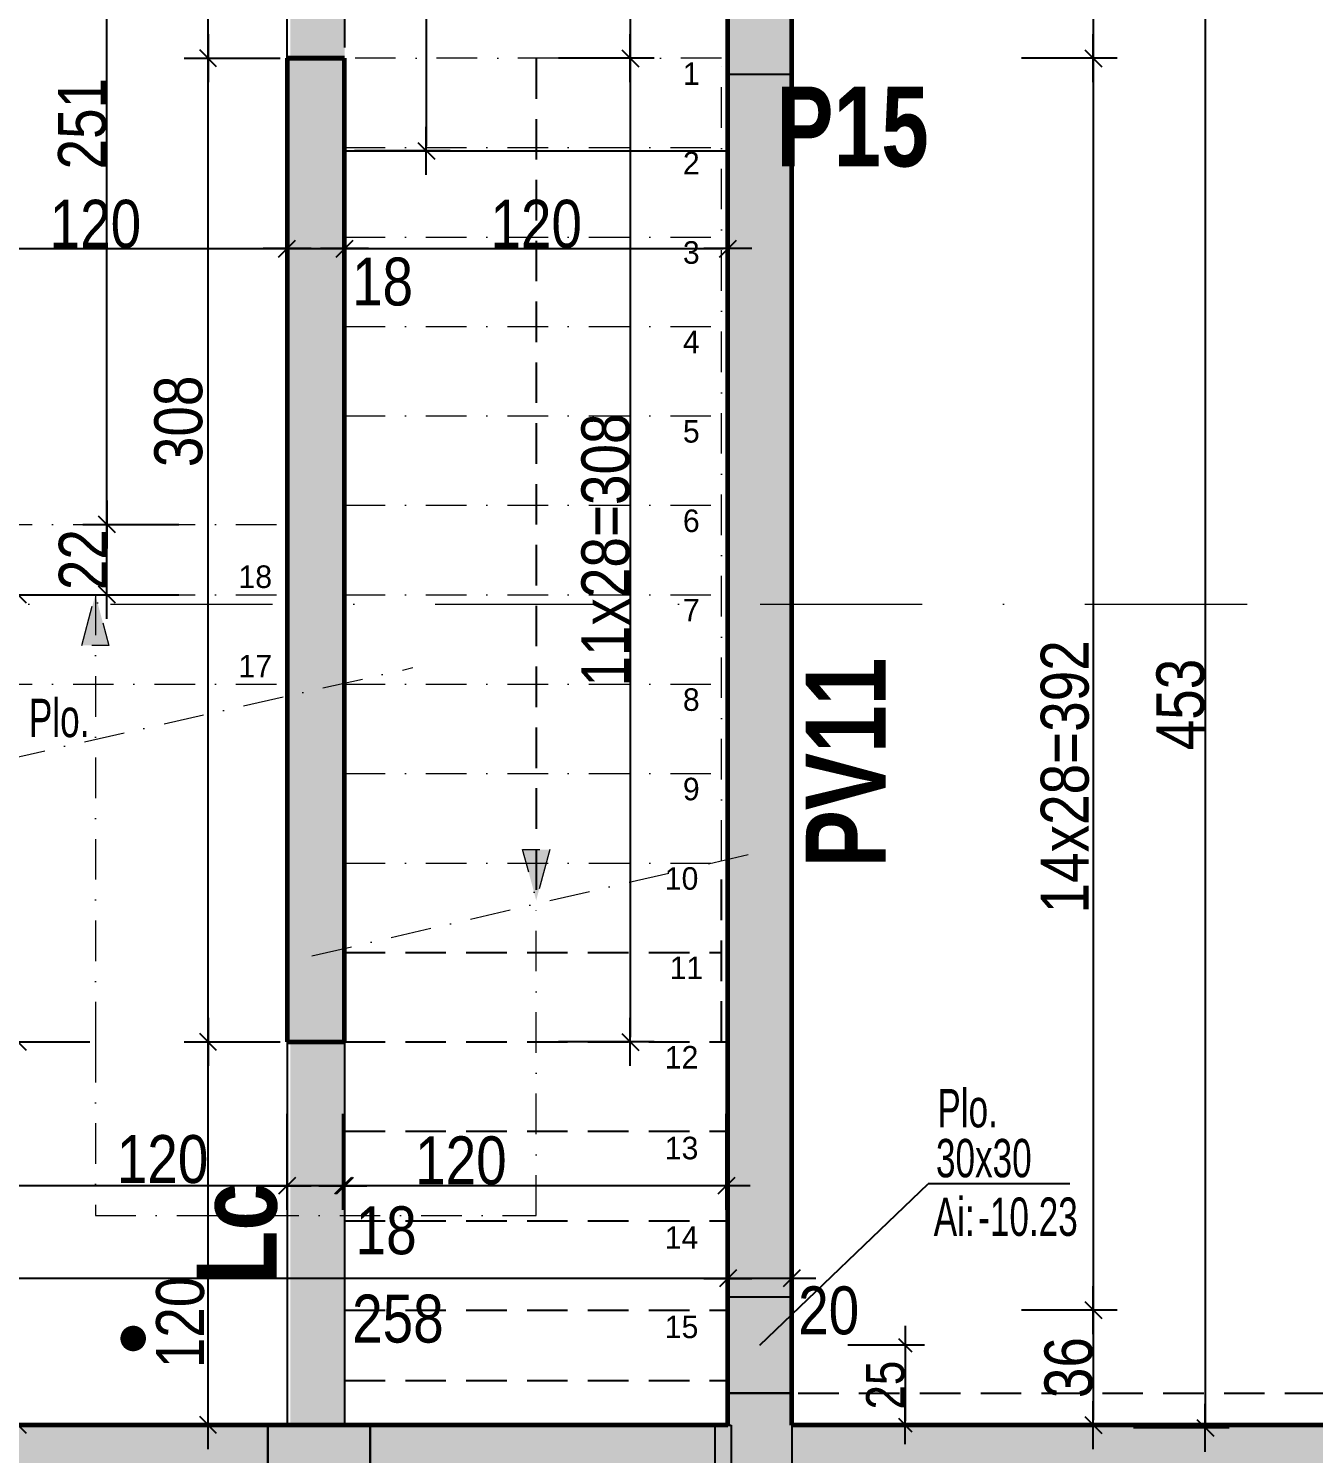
# Model space of a CAD drawing. Header units: millimetres. Extents: x 0 to 22237, y -21919 to -17719.
# Drawn here: x 18610.3 to 19012.6, y -20158.9 to -19712.7 of the extents above; entities that cross this region are included whole.
import ezdxf
from ezdxf.enums import TextEntityAlignment as Align

# ---------------------------------------------------------------- set-up
doc = ezdxf.new("R2010")
doc.units = ezdxf.units.MM
doc.linetypes.add('CACHEX2', pattern=[19.05, 12.7, -6.35])
doc.linetypes.add('TIRETPTX2', pattern=[50.8, 25.4, -12.7, 0, -12.7])
for name, color, linetype in [('01_cote_gen', 4, 'Continuous'), ('01_linteaux', 2, 'Continuous'), ('01_murs_sup', 2, 'CACHEX2'), ('01_poch_murs', 253, 'Continuous'), ('01_poch_poteaux', 250, 'Continuous'), ('01_resv', 32, 'Continuous'), ('01_texte', 230, 'Continuous'), ('AA_COTES', 2, 'Continuous')]:
    doc.layers.add(name, color=color, linetype=linetype)
doc.layers.add('01_murs_coup', color=5, linetype='Continuous', lineweight=60)
doc.layers.add('01_tram_axes', color=2, linetype='TIRETPTX2', lineweight=9)
doc.styles.add('ARIAL NA', font='ARIALN.TTF')
doc.styles.add('Eurostile', font='')
doc.styles.add('impact', font='impact.ttf')
doc.styles.add('STYLE2', font='ARIALN.TTF')
doc.styles.get('Eurostile').set_extended_font_data('Eurostile')
doc.dimstyles.new('JB50', dxfattribs={"dimscale": 0.1, "dimtxt": 150, "dimasz": 15, "dimexe": 0.1, "dimexo": 0.1, "dimgap": 0.09, "dimtad": 1, "dimdec": 1, "dimdsep": 46, "dimtxsty": 'STYLE2', "dimblk1": 'BOND_G', "dimblk2": 'BOND_D', "dimsah": 1, "dimcen": 1.5, "dimdle": 0.01, "dimse1": 1, "dimse2": 1, "dimclrd": 4, "dimclre": 2, "dimclrt": 6, "dimazin": 2, "dimtfac": 2.333333, "dimtdec": 1, "dimtix": 1, "dimtmove": 2, "dimatfit": 3, "dimldrblk": 'BOND_G', "dimfxl": 1, "dimtolj": 1, "dimtzin": 0, "dimarcsym": 0})
doc.dimstyles.new('JB50res', dxfattribs={"dimscale": 0.1, "dimtxt": 120, "dimasz": 12, "dimexe": 0.1, "dimexo": 0.1, "dimgap": 0.09, "dimtad": 1, "dimdec": 1, "dimdsep": 46, "dimtxsty": 'STYLE2', "dimblk1": 'BOND_G', "dimblk2": 'BOND_D', "dimsah": 1, "dimcen": 1.5, "dimdle": 0.01, "dimse1": 1, "dimse2": 1, "dimclrd": 4, "dimclre": 2, "dimclrt": 6, "dimazin": 2, "dimtfac": 2.333333, "dimtdec": 1, "dimtix": 1, "dimtmove": 2, "dimatfit": 3, "dimldrblk": 'BOND_G', "dimfxl": 1, "dimtolj": 1, "dimtzin": 0, "dimarcsym": 0})

# ---------------------------------------------------------------- blocks, each defined once
blk = doc.blocks.new('BOND_G')
at = {"layer": 'AA_COTES', "color": 0}
for p, q in [((0, -5), (0, 15)), ((5, 0), (-5, 0)), ((1.77, 1.77), (-1.77, -1.77))]:
    blk.add_line(p, q, dxfattribs=at)
blk = doc.blocks.new('BOND_D')
at = {"layer": 'AA_COTES', "color": 0}
for p, q in [((0, 5), (0, -15)), ((5, 0), (-5, 0)), ((-1.77, -1.77), (1.77, 1.77))]:
    blk.add_line(p, q, dxfattribs=at)
blk = doc.blocks.new('*D1756')
at = {"layer": '01_cote_gen', "color": 4, "lineweight": -2, "transparency": 16777216}
blk.add_line((18734.79, -19618.46), (18734.79, -19749.46), dxfattribs=at)
at = {"layer": 'Defpoints', "color": 0, "transparency": 16777216}
for p in [(18706.21, -19616.96), (18734.79, -19750.96), (18742.41, -19750.96)]:
    blk.add_point(p, dxfattribs=at)
at = {"layer": '01_cote_gen', "color": 4, "lineweight": -2, "transparency": 16777216, "xscale": 1.5, "yscale": 1.5, "zscale": 1.5}
for name, p, rotation in [('BOND_G', (18734.79, -19616.96), 90), ('BOND_D', (18734.79, -19750.96), 270)]:
    blk.add_blockref(name, p, dxfattribs=dict(at, rotation=rotation))
at = {"layer": '01_cote_gen', "color": 6, "transparency": 16777216, "insert": (18727.12, -19683.96), "char_height": 15, "attachment_point": 5, "rotation": 90, "style": 'STYLE2'}
blk.add_mtext('\\A1;134', dxfattribs=at)
blk = doc.blocks.new('*D1662')
at = {"layer": '01_cote_gen', "color": 4, "lineweight": -2, "transparency": 16777216}
blk.add_line((18827.2, -20075.04), (18710.2, -20075.04), dxfattribs=at)
at = {"layer": 'Defpoints', "color": 0, "transparency": 16777216}
for p in [(18708.7, -20029.96), (18708.7, -20075.04), (18828.7, -20108.01)]:
    blk.add_point(p, dxfattribs=at)
at = {"layer": '01_cote_gen', "color": 4, "lineweight": -2, "transparency": 16777216, "xscale": 1.5, "yscale": 1.5, "zscale": 1.5, "rotation": 180}
blk.add_blockref('BOND_D', (18708.7, -20075.04), dxfattribs=at)
at = {"layer": '01_cote_gen', "color": 4, "lineweight": -2, "transparency": 16777216, "xscale": 1.5, "yscale": 1.5, "zscale": 1.5}
blk.add_blockref('BOND_G', (18828.7, -20075.04), dxfattribs=at)
at = {"layer": '01_cote_gen', "color": 6, "transparency": 16777216, "insert": (18745.65, -20067.17), "char_height": 15, "attachment_point": 5, "style": 'STYLE2'}
blk.add_mtext('\\A1;120', dxfattribs=at)
blk = doc.blocks.new('*D1663')
at = {"layer": '01_cote_gen', "color": 4, "lineweight": -2, "transparency": 16777216}
blk.add_line((18707.72, -20075.04), (18692.72, -20075.04), dxfattribs=at)
at = {"layer": 'Defpoints', "color": 0, "transparency": 16777216}
for p in [(18691.22, -20052.54), (18709.22, -20052.54), (18691.22, -20075.04)]:
    blk.add_point(p, dxfattribs=at)
at = {"layer": '01_cote_gen', "color": 4, "lineweight": -2, "transparency": 16777216, "xscale": 1.5, "yscale": 1.5, "zscale": 1.5, "rotation": 180}
blk.add_blockref('BOND_D', (18691.22, -20075.04), dxfattribs=at)
at = {"layer": '01_cote_gen', "color": 4, "lineweight": -2, "transparency": 16777216, "xscale": 1.5, "yscale": 1.5, "zscale": 1.5}
blk.add_blockref('BOND_G', (18709.22, -20075.04), dxfattribs=at)
at = {"layer": '01_cote_gen', "color": 6, "transparency": 16777216, "insert": (18722.25, -20089.07), "char_height": 15, "attachment_point": 5, "style": 'STYLE2'}
blk.add_mtext('\\A1;18', dxfattribs=at)
blk = doc.blocks.new('*D1664')
at = {"layer": '01_cote_gen', "color": 4, "lineweight": -2, "transparency": 16777216}
blk.add_line((18689.72, -20075.04), (18572.72, -20075.04), dxfattribs=at)
at = {"layer": 'Defpoints', "color": 0, "transparency": 16777216}
for p in [(18571.22, -20065.22), (18691.22, -20063.02), (18571.22, -20075.04)]:
    blk.add_point(p, dxfattribs=at)
at = {"layer": '01_cote_gen', "color": 4, "lineweight": -2, "transparency": 16777216, "xscale": 1.5, "yscale": 1.5, "zscale": 1.5, "rotation": 180}
blk.add_blockref('BOND_D', (18571.22, -20075.04), dxfattribs=at)
at = {"layer": '01_cote_gen', "color": 4, "lineweight": -2, "transparency": 16777216, "xscale": 1.5, "yscale": 1.5, "zscale": 1.5}
blk.add_blockref('BOND_G', (18691.22, -20075.04), dxfattribs=at)
at = {"layer": '01_cote_gen', "color": 6, "transparency": 16777216, "insert": (18652.25, -20066.77), "char_height": 15, "attachment_point": 5, "style": 'STYLE2'}
blk.add_mtext('\\A1;120', dxfattribs=at)
blk = doc.blocks.new('*D1665')
at = {"layer": '01_cote_gen', "color": 4, "lineweight": -2, "transparency": 16777216}
blk.add_line((18827.72, -20104.01), (18572.72, -20104.01), dxfattribs=at)
at = {"layer": 'Defpoints', "color": 0, "transparency": 16777216}
for p in [(18571.22, -20104.01), (18571.22, -20119.35), (18829.22, -20119.35)]:
    blk.add_point(p, dxfattribs=at)
at = {"layer": '01_cote_gen', "color": 4, "lineweight": -2, "transparency": 16777216, "xscale": 1.5, "yscale": 1.5, "zscale": 1.5, "rotation": 180}
blk.add_blockref('BOND_D', (18571.22, -20104.01), dxfattribs=at)
at = {"layer": '01_cote_gen', "color": 4, "lineweight": -2, "transparency": 16777216, "xscale": 1.5, "yscale": 1.5, "zscale": 1.5}
blk.add_blockref('BOND_G', (18829.22, -20104.01), dxfattribs=at)
at = {"layer": '01_cote_gen', "color": 6, "transparency": 16777216, "insert": (18725.92, -20116.72), "char_height": 15, "attachment_point": 5, "style": 'STYLE2'}
blk.add_mtext('\\A1;258', dxfattribs=at)
blk = doc.blocks.new('*D1666')
at = {"layer": '01_cote_gen', "color": 4, "lineweight": -2, "transparency": 16777216}
blk.add_line((18847.72, -20104.01), (18830.72, -20104.01), dxfattribs=at)
at = {"layer": 'Defpoints', "color": 0, "transparency": 16777216}
for p in [(18829.22, -20085.97), (18849.22, -20085.97), (18829.22, -20104.01)]:
    blk.add_point(p, dxfattribs=at)
at = {"layer": '01_cote_gen', "color": 4, "lineweight": -2, "transparency": 16777216, "xscale": 1.5, "yscale": 1.5, "zscale": 1.5, "rotation": 180}
blk.add_blockref('BOND_D', (18829.22, -20104.01), dxfattribs=at)
at = {"layer": '01_cote_gen', "color": 4, "lineweight": -2, "transparency": 16777216, "xscale": 1.5, "yscale": 1.5, "zscale": 1.5}
blk.add_blockref('BOND_G', (18849.22, -20104.01), dxfattribs=at)
at = {"layer": '01_cote_gen', "color": 6, "transparency": 16777216, "insert": (18860.78, -20114.14), "char_height": 15, "attachment_point": 5, "style": 'STYLE2'}
blk.add_mtext('\\A1;20', dxfattribs=at)
blk = doc.blocks.new('*D1707')
at = {"layer": '01_cote_gen', "color": 4, "lineweight": -2, "transparency": 16777216}
blk.add_line((18666.53, -20148.46), (18666.53, -20031.46), dxfattribs=at)
at = {"layer": 'Defpoints', "color": 0, "transparency": 16777216}
for p in [(18666.53, -20029.96), (18691.22, -20029.96), (18656.82, -20149.96)]:
    blk.add_point(p, dxfattribs=at)
at = {"layer": '01_cote_gen', "color": 4, "lineweight": -2, "transparency": 16777216, "xscale": 1.5, "yscale": 1.5, "zscale": 1.5}
for name, p, rotation in [('BOND_D', (18666.53, -20029.96), 90), ('BOND_G', (18666.53, -20149.96), 270)]:
    blk.add_blockref(name, p, dxfattribs=dict(at, rotation=rotation))
at = {"layer": '01_cote_gen', "color": 6, "transparency": 16777216, "insert": (18657.84, -20117.82), "char_height": 15, "attachment_point": 5, "rotation": 90, "style": 'STYLE2'}
blk.add_mtext('\\A1;120', dxfattribs=at)
blk = doc.blocks.new('*D1708')
at = {"layer": '01_cote_gen', "color": 4, "lineweight": -2, "transparency": 16777216}
blk.add_line((18666.53, -20028.46), (18666.53, -19723.46), dxfattribs=at)
at = {"layer": 'Defpoints', "color": 0, "transparency": 16777216}
for p in [(18666.53, -19721.96), (18691.22, -19721.96), (18674.03, -20029.96)]:
    blk.add_point(p, dxfattribs=at)
at = {"layer": '01_cote_gen', "color": 4, "lineweight": -2, "transparency": 16777216, "xscale": 1.5, "yscale": 1.5, "zscale": 1.5}
for name, p, rotation in [('BOND_D', (18666.53, -19721.96), 90), ('BOND_G', (18666.53, -20029.96), 270)]:
    blk.add_blockref(name, p, dxfattribs=dict(at, rotation=rotation))
at = {"layer": '01_cote_gen', "color": 6, "transparency": 16777216, "insert": (18657.27, -19835.68), "char_height": 15, "attachment_point": 5, "rotation": 90, "style": 'STYLE2'}
blk.add_mtext('\\A1;308', dxfattribs=at)
blk = doc.blocks.new('*D1709')
at = {"layer": '01_cote_gen', "color": 4, "lineweight": -2, "transparency": 16777216}
blk.add_line((18666.53, -19720.46), (18666.53, -19618.46), dxfattribs=at)
at = {"layer": 'Defpoints', "color": 0, "transparency": 16777216}
for p in [(18666.53, -19616.96), (18689.03, -19616.96), (18689.03, -19721.96)]:
    blk.add_point(p, dxfattribs=at)
at = {"layer": '01_cote_gen', "color": 4, "lineweight": -2, "transparency": 16777216, "xscale": 1.5, "yscale": 1.5, "zscale": 1.5}
for name, p, rotation in [('BOND_D', (18666.53, -19616.96), 90), ('BOND_G', (18666.53, -19721.96), 270)]:
    blk.add_blockref(name, p, dxfattribs=dict(at, rotation=rotation))
at = {"layer": '01_cote_gen', "color": 6, "transparency": 16777216, "insert": (18658.86, -19669.46), "char_height": 15, "attachment_point": 5, "rotation": 90, "style": 'STYLE2'}
blk.add_mtext('\\A1;105', dxfattribs=at)
blk = doc.blocks.new('*D1710')
at = {"layer": '01_cote_gen', "color": 4, "lineweight": -2, "transparency": 16777216}
blk.add_line((18798.65, -19723.46), (18798.65, -20028.46), dxfattribs=at)
at = {"layer": 'Defpoints', "color": 0, "transparency": 16777216}
for p in [(18795.7, -19721.96), (18789.23, -20029.96), (18798.65, -20029.96)]:
    blk.add_point(p, dxfattribs=at)
at = {"layer": '01_cote_gen', "color": 4, "lineweight": -2, "transparency": 16777216, "xscale": 1.5, "yscale": 1.5, "zscale": 1.5}
for name, p, rotation in [('BOND_G', (18798.65, -19721.96), 90), ('BOND_D', (18798.65, -20029.96), 270)]:
    blk.add_blockref(name, p, dxfattribs=dict(at, rotation=rotation))
at = {"layer": '01_cote_gen', "color": 6, "transparency": 16777216, "insert": (18790.98, -19875.96), "char_height": 15, "attachment_point": 5, "rotation": 90, "style": 'STYLE2'}
blk.add_mtext('\\A1;11x28=308', dxfattribs=at)
blk = doc.blocks.new('*D1617')
at = {"layer": '01_cote_gen', "color": 4, "lineweight": -2, "transparency": 16777216}
blk.add_line((18798.65, -19618.46), (18798.65, -19720.46), dxfattribs=at)
at = {"layer": 'Defpoints', "color": 0, "transparency": 16777216}
for p in [(18791.8, -19616.96), (18792.73, -19721.96), (18798.65, -19721.96)]:
    blk.add_point(p, dxfattribs=at)
at = {"layer": '01_cote_gen', "color": 4, "lineweight": -2, "transparency": 16777216, "xscale": 1.5, "yscale": 1.5, "zscale": 1.5}
for name, p, rotation in [('BOND_G', (18798.65, -19616.96), 90), ('BOND_D', (18798.65, -19721.96), 270)]:
    blk.add_blockref(name, p, dxfattribs=dict(at, rotation=rotation))
at = {"layer": '01_cote_gen', "color": 6, "transparency": 16777216, "insert": (18790.98, -19669.46), "char_height": 15, "attachment_point": 5, "rotation": 90, "style": 'STYLE2'}
blk.add_mtext('\\A1;105', dxfattribs=at)
blk = doc.blocks.new('*D1711')
at = {"layer": '01_cote_gen', "color": 4, "lineweight": -2, "transparency": 16777216}
blk.add_line((18606.97, -20148.46), (18606.97, -20031.46), dxfattribs=at)
at = {"layer": 'Defpoints', "color": 0, "transparency": 16777216}
for p in [(18606.97, -20029.96), (18611.75, -20029.96), (18611.75, -20149.96)]:
    blk.add_point(p, dxfattribs=at)
at = {"layer": '01_cote_gen', "color": 4, "lineweight": -2, "transparency": 16777216, "xscale": 1.5, "yscale": 1.5, "zscale": 1.5}
for name, p, rotation in [('BOND_D', (18606.97, -20029.96), 90), ('BOND_G', (18606.97, -20149.96), 270)]:
    blk.add_blockref(name, p, dxfattribs=dict(at, rotation=rotation))
at = {"layer": '01_cote_gen', "color": 6, "transparency": 16777216, "insert": (18599.31, -20089.96), "char_height": 15, "attachment_point": 5, "rotation": 90, "style": 'STYLE2'}
blk.add_mtext('\\A1;120', dxfattribs=at)
blk = doc.blocks.new('*D1712')
at = {"layer": '01_cote_gen', "color": 4, "lineweight": -2, "transparency": 16777216}
blk.add_line((18606.97, -19888.46), (18606.97, -19618.46), dxfattribs=at)
at = {"layer": 'Defpoints', "color": 0, "transparency": 16777216}
for p in [(18606.97, -19616.96), (18622.52, -19616.96), (18622.52, -19889.96)]:
    blk.add_point(p, dxfattribs=at)
at = {"layer": '01_cote_gen', "color": 4, "lineweight": -2, "transparency": 16777216, "xscale": 1.5, "yscale": 1.5, "zscale": 1.5}
for name, p, rotation in [('BOND_D', (18606.97, -19616.96), 90), ('BOND_G', (18606.97, -19889.96), 270)]:
    blk.add_blockref(name, p, dxfattribs=dict(at, rotation=rotation))
at = {"layer": '01_cote_gen', "color": 6, "transparency": 16777216, "insert": (18599.31, -19753.46), "char_height": 15, "attachment_point": 5, "rotation": 90, "style": 'STYLE2'}
blk.add_mtext('\\A1;273', dxfattribs=at)
blk = doc.blocks.new('*D1713')
at = {"layer": '01_cote_gen', "color": 4, "lineweight": -2, "transparency": 16777216}
blk.add_line((18634.81, -19888.46), (18634.81, -19869.46), dxfattribs=at)
at = {"layer": 'Defpoints', "color": 0, "transparency": 16777216}
for p in [(18634.81, -19867.96), (18645.61, -19867.96), (18645.61, -19889.96)]:
    blk.add_point(p, dxfattribs=at)
at = {"layer": '01_cote_gen', "color": 4, "lineweight": -2, "transparency": 16777216, "xscale": 1.5, "yscale": 1.5, "zscale": 1.5}
for name, p, rotation in [('BOND_D', (18634.81, -19867.96), 90), ('BOND_G', (18634.81, -19889.96), 270)]:
    blk.add_blockref(name, p, dxfattribs=dict(at, rotation=rotation))
at = {"layer": '01_cote_gen', "color": 6, "transparency": 16777216, "insert": (18627.27, -19878.96), "char_height": 15, "attachment_point": 5, "rotation": 90, "style": 'STYLE2'}
blk.add_mtext('\\A1;22', dxfattribs=at)
blk = doc.blocks.new('*D1714')
at = {"layer": '01_cote_gen', "color": 4, "lineweight": -2, "transparency": 16777216}
blk.add_line((18634.81, -19866.46), (18634.81, -19618.46), dxfattribs=at)
at = {"layer": 'Defpoints', "color": 0, "transparency": 16777216}
for p in [(18634.81, -19616.96), (18645.22, -19616.96), (18642.31, -19867.96)]:
    blk.add_point(p, dxfattribs=at)
at = {"layer": '01_cote_gen', "color": 4, "lineweight": -2, "transparency": 16777216, "xscale": 1.5, "yscale": 1.5, "zscale": 1.5}
for name, p, rotation in [('BOND_D', (18634.81, -19616.96), 90), ('BOND_G', (18634.81, -19867.96), 270)]:
    blk.add_blockref(name, p, dxfattribs=dict(at, rotation=rotation))
at = {"layer": '01_cote_gen', "color": 6, "transparency": 16777216, "insert": (18627.14, -19742.46), "char_height": 15, "attachment_point": 5, "rotation": 90, "style": 'STYLE2'}
blk.add_mtext('\\A1;251', dxfattribs=at)
blk = doc.blocks.new('*D1717')
at = {"layer": '01_cote_gen', "color": 4, "lineweight": -2, "transparency": 16777216}
blk.add_line((18978.66, -19699.34), (18978.66, -20149.32), dxfattribs=at)
at = {"layer": 'Defpoints', "color": 0, "transparency": 16777216}
for p in [(19008.27, -19697.84), (18978.66, -20150.82), (19008.27, -20150.82)]:
    blk.add_point(p, dxfattribs=at)
at = {"layer": '01_cote_gen', "color": 4, "lineweight": -2, "transparency": 16777216, "xscale": 1.5, "yscale": 1.5, "zscale": 1.5}
for name, p, rotation in [('BOND_G', (18978.66, -19697.84), 90), ('BOND_D', (18978.66, -20150.82), 270)]:
    blk.add_blockref(name, p, dxfattribs=dict(at, rotation=rotation))
at = {"layer": '01_cote_gen', "color": 6, "transparency": 16777216, "insert": (18970.99, -19924.33), "char_height": 15, "attachment_point": 5, "rotation": 90, "style": 'STYLE2'}
blk.add_mtext('\\A1;453', dxfattribs=at)
blk = doc.blocks.new('*D3092')
at = {"layer": '01_cote_gen', "color": 4, "lineweight": -2, "transparency": 16777216}
blk.add_line((18572.72, -19781.58), (18689.72, -19781.58), dxfattribs=at)
at = {"layer": 'Defpoints', "color": 0, "transparency": 16777216}
for p in [(18571.22, -19732.52), (18691.22, -19732.52), (18691.22, -19781.58)]:
    blk.add_point(p, dxfattribs=at)
at = {"layer": '01_cote_gen', "color": 4, "lineweight": -2, "transparency": 16777216, "xscale": 1.5, "yscale": 1.5, "zscale": 1.5, "rotation": 180}
blk.add_blockref('BOND_G', (18571.22, -19781.58), dxfattribs=at)
at = {"layer": '01_cote_gen', "color": 4, "lineweight": -2, "transparency": 16777216, "xscale": 1.5, "yscale": 1.5, "zscale": 1.5}
blk.add_blockref('BOND_D', (18691.22, -19781.58), dxfattribs=at)
at = {"layer": '01_cote_gen', "color": 6, "transparency": 16777216, "insert": (18631.22, -19773.91), "char_height": 15, "attachment_point": 5, "style": 'STYLE2'}
blk.add_mtext('\\A1;120', dxfattribs=at)
blk = doc.blocks.new('*D3093')
at = {"layer": '01_cote_gen', "color": 4, "lineweight": -2, "transparency": 16777216}
blk.add_line((18710.72, -19781.58), (18827.72, -19781.58), dxfattribs=at)
at = {"layer": 'Defpoints', "color": 0, "transparency": 16777216}
for p in [(18709.22, -19767.6), (18829.22, -19767.6), (18829.22, -19781.58)]:
    blk.add_point(p, dxfattribs=at)
at = {"layer": '01_cote_gen', "color": 4, "lineweight": -2, "transparency": 16777216, "xscale": 1.5, "yscale": 1.5, "zscale": 1.5, "rotation": 180}
blk.add_blockref('BOND_G', (18709.22, -19781.58), dxfattribs=at)
at = {"layer": '01_cote_gen', "color": 4, "lineweight": -2, "transparency": 16777216, "xscale": 1.5, "yscale": 1.5, "zscale": 1.5}
blk.add_blockref('BOND_D', (18829.22, -19781.58), dxfattribs=at)
at = {"layer": '01_cote_gen', "color": 6, "transparency": 16777216, "insert": (18769.22, -19773.91), "char_height": 15, "attachment_point": 5, "style": 'STYLE2'}
blk.add_mtext('\\A1;120', dxfattribs=at)
blk = doc.blocks.new('*D3094')
at = {"layer": '01_cote_gen', "color": 4, "lineweight": -2, "transparency": 16777216}
blk.add_line((18692.72, -19781.58), (18707.72, -19781.58), dxfattribs=at)
at = {"layer": 'Defpoints', "color": 0, "transparency": 16777216}
for p in [(18691.22, -19775.89), (18709.22, -19775.89), (18709.22, -19781.58)]:
    blk.add_point(p, dxfattribs=at)
at = {"layer": '01_cote_gen', "color": 4, "lineweight": -2, "transparency": 16777216, "xscale": 1.5, "yscale": 1.5, "zscale": 1.5, "rotation": 180}
blk.add_blockref('BOND_G', (18691.22, -19781.58), dxfattribs=at)
at = {"layer": '01_cote_gen', "color": 4, "lineweight": -2, "transparency": 16777216, "xscale": 1.5, "yscale": 1.5, "zscale": 1.5}
blk.add_blockref('BOND_D', (18709.22, -19781.58), dxfattribs=at)
at = {"layer": '01_cote_gen', "color": 6, "transparency": 16777216, "insert": (18721.11, -19791.99), "char_height": 15, "attachment_point": 5, "style": 'STYLE2'}
blk.add_mtext('\\A1;18', dxfattribs=at)
blk = doc.blocks.new('*D3205')
at = {"layer": '01_cote_gen', "color": 4, "lineweight": -2, "transparency": 16777216}
blk.add_line((18884.73, -20126.12), (18884.73, -20148.76), dxfattribs=at)
at = {"layer": 'Defpoints', "color": 0, "transparency": 16777216}
for p in [(18842.09, -20124.92), (18865.68, -20149.96), (18884.73, -20149.96)]:
    blk.add_point(p, dxfattribs=at)
at = {"layer": '01_cote_gen', "color": 4, "lineweight": -2, "transparency": 16777216, "xscale": 1.2, "yscale": 1.2, "zscale": 1.2}
for name, p, rotation in [('BOND_G', (18884.73, -20124.92), 90), ('BOND_D', (18884.73, -20149.96), 270)]:
    blk.add_blockref(name, p, dxfattribs=dict(at, rotation=rotation))
at = {"layer": '01_cote_gen', "color": 6, "transparency": 16777216, "insert": (18878.59, -20137.44), "char_height": 12, "attachment_point": 5, "rotation": 90, "style": 'STYLE2'}
blk.add_mtext('\\A1;25', dxfattribs=at)
blk = doc.blocks.new('*D3220')
at = {"layer": '01_cote_gen', "color": 4, "lineweight": -2, "ltscale": 0.5, "transparency": 16777216}
blk.add_line((18943.62, -19618.46), (18943.62, -19720.46), dxfattribs=at)
at = {"layer": 'Defpoints', "color": 0, "ltscale": 0.5, "transparency": 16777216}
for p in [(18754.36, -19616.96), (18754.36, -19721.96), (18943.62, -19721.96)]:
    blk.add_point(p, dxfattribs=at)
at = {"layer": '01_cote_gen', "color": 4, "lineweight": -2, "ltscale": 0.5, "transparency": 16777216, "xscale": 1.5, "yscale": 1.5, "zscale": 1.5}
for name, p, rotation in [('BOND_G', (18943.62, -19616.96), 90), ('BOND_D', (18943.62, -19721.96), 270)]:
    blk.add_blockref(name, p, dxfattribs=dict(at, rotation=rotation))
at = {"layer": '01_cote_gen', "color": 6, "ltscale": 0.5, "transparency": 16777216, "insert": (18935.95, -19669.46), "char_height": 15, "attachment_point": 5, "rotation": 90, "style": 'STYLE2'}
blk.add_mtext('\\A1;105', dxfattribs=at)
blk = doc.blocks.new('*D3221')
at = {"layer": '01_cote_gen', "color": 4, "lineweight": -2, "ltscale": 0.5, "transparency": 16777216}
blk.add_line((18943.62, -19723.46), (18943.62, -20112.46), dxfattribs=at)
at = {"layer": 'Defpoints', "color": 0, "ltscale": 0.5, "transparency": 16777216}
for p in [(18921.12, -19721.96), (18781.15, -20113.96), (18943.62, -20113.96)]:
    blk.add_point(p, dxfattribs=at)
at = {"layer": '01_cote_gen', "color": 4, "lineweight": -2, "ltscale": 0.5, "transparency": 16777216, "xscale": 1.5, "yscale": 1.5, "zscale": 1.5}
for name, p, rotation in [('BOND_G', (18943.62, -19721.96), 90), ('BOND_D', (18943.62, -20113.96), 270)]:
    blk.add_blockref(name, p, dxfattribs=dict(at, rotation=rotation))
at = {"layer": '01_cote_gen', "color": 6, "ltscale": 0.5, "transparency": 16777216, "insert": (18934.78, -19946.98), "char_height": 15, "attachment_point": 5, "rotation": 90, "style": 'STYLE2'}
blk.add_mtext('\\A1;14x28=392', dxfattribs=at)
blk = doc.blocks.new('*D3222')
at = {"layer": '01_cote_gen', "color": 4, "lineweight": -2, "ltscale": 0.5, "transparency": 16777216}
blk.add_line((18943.62, -20115.46), (18943.62, -20148.46), dxfattribs=at)
at = {"layer": 'Defpoints', "color": 0, "ltscale": 0.5, "transparency": 16777216}
for p in [(18921.12, -20113.96), (18916.49, -20149.96), (18943.62, -20149.96)]:
    blk.add_point(p, dxfattribs=at)
at = {"layer": '01_cote_gen', "color": 4, "lineweight": -2, "ltscale": 0.5, "transparency": 16777216, "xscale": 1.5, "yscale": 1.5, "zscale": 1.5}
for name, p, rotation in [('BOND_G', (18943.62, -20113.96), 90), ('BOND_D', (18943.62, -20149.96), 270)]:
    blk.add_blockref(name, p, dxfattribs=dict(at, rotation=rotation))
at = {"layer": '01_cote_gen', "color": 6, "ltscale": 0.5, "transparency": 16777216, "insert": (18935.95, -20131.96), "char_height": 15, "attachment_point": 5, "rotation": 90, "style": 'STYLE2'}
blk.add_mtext('\\A1;36', dxfattribs=at)

msp = doc.modelspace()

# ---------------------------------------------------------------- hatches: boundary and pattern name
at = {"layer": '01_murs_sup'}
h = msp.add_hatch(dxfattribs=at)
h.set_pattern_fill('DASH', color=256, scale=2.5, angle=135)
h.set_pattern_definition([(135, (-53.299, 4582.9386), (-11.2253202, 9e-16), [7.9375, -7.9375])])
h.paths.add_polyline_path([(18906.12, -18516.96), (17707.22, -18516.96), (17707.22, -19046.96), (17727.22, -19046.96), (17727.22, -18541.96), (18284.22, -18541.96), (18284.22, -19046.96), (18304.22, -19046.96), (18304.22, -18541.96), (18564.22, -18541.96), (18564.22, -19046.96), (18584.22, -19046.96), (18584.22, -18541.96), (18906.12, -18541.96)])
h.paths.add_polyline_path([(19130.22, -18516.96), (18996.12, -18516.96), (18996.12, -18541.96), (19110.22, -18541.96), (19110.22, -20149.96), (18849.22, -20149.96), (18849.22, -19596.96), (18687.42, -19596.96), (18687.42, -19616.96), (18692.22, -19616.96), (18692.22, -20149.96), (18685.22, -20149.96), (18685.22, -20174.96), (18693.22, -20174.96), (18693.22, -20308.94), (18709.22, -20308.94), (18709.22, -20174.96), (18720.22, -20174.96), (18720.22, -20149.96), (18709.22, -20149.96), (18709.22, -19616.96), (18830.22, -19616.96), (18830.22, -20149.96), (18826.91, -20149.96), (18826.91, -20174.96), (18829.22, -20174.96), (18829.22, -20308.94), (18845.22, -20308.94), (18845.22, -20174.96), (19130.22, -20174.96)])
h.paths.add_polyline_path([(18572.22, -19616.96), (18584.22, -19616.96), (18584.22, -19596.96), (18554.22, -19596.96), (18554.22, -20149.96), (18304.22, -20149.96), (18304.22, -19646.96), (18284.22, -19646.96), (18284.22, -20149.96), (17727.22, -20149.96), (17727.22, -19646.96), (17707.22, -19646.96), (17707.22, -20174.96), (18577.22, -20174.96), (18577.22, -20149.96), (18572.22, -20149.96)])
h.paths.add_polyline_path([(17705.22, -18516.96), (16025.15, -18516.96), (15671.42, -18827.7), (15652.33, -18816.44), (15626.93, -18859.51), (15670, -18884.91), (15695.4, -18841.84), (15689.55, -18838.39), (16026.78, -18541.96), (16312.22, -18541.96), (16312.22, -19095.92), (16572.22, -19095.92), (16572.22, -19077.92), (16517.22, -19077.92), (16517.23, -18839.96), (16497.23, -18839.96), (16497.22, -19077.92), (16332.22, -19077.92), (16332.22, -18729.96), (16340.22, -18729.96), (16340.22, -18711.96), (16332.22, -18711.96), (16332.22, -18541.96), (16682.22, -18541.96), (16682.22, -18711.96), (16442.22, -18711.96), (16442.22, -18729.96), (16497.23, -18729.96), (16497.23, -18737.96), (16517.23, -18737.96), (16517.23, -18729.96), (16682.22, -18729.96), (16682.22, -19077.92), (16674.22, -19077.92), (16674.22, -19095.92), (16700.22, -19095.92), (16700.22, -18541.96), (17108.22, -18541.96), (17108.22, -19046.96), (17128.22, -19046.96), (17128.22, -18541.96), (17685.22, -18541.96), (17685.22, -19046.96), (17705.22, -19046.96)])
at = {"layer": '01_poch_murs'}
h = msp.add_hatch(color=256, dxfattribs=at)
h.dxf.hatch_style = 1
h.paths.add_polyline_path([(18224.22, -18541.96), (18224.22, -18516.96), (19815.22, -18516.96), (19815.22, -18541.96), (19664.22, -18541.96), (19664.22, -18966.96), (19644.22, -18966.96), (19644.22, -18541.96), (19129.22, -18541.96), (19129.22, -18966.96), (19109.22, -18966.96), (19109.22, -18541.96), (18584.22, -18541.96), (18584.22, -18966.96), (18564.22, -18966.96), (18564.22, -18541.96), (18304.22, -18541.96), (18304.22, -18966.96), (18284.22, -18966.96), (18284.22, -18541.96)], flags=17)
h.paths.add_polyline_path([(19939.72, -19940.96), (20539.74, -19940.96), (20539.74, -20408.96), (20557.74, -20408.96), (20557.74, -19804.96), (20539.74, -19804.96), (20539.74, -19940.96), (20537.81, -19940.96), (19941.79, -19940.96), (19923.72, -19941.15), (19923.72, -19923.17), (19943.72, -19922.96), (19943.72, -19666.96), (20539.74, -19666.96), (20539.74, -19671.96), (20557.74, -19671.96), (20560.17, -19306.96), (20424.96, -19306.96), (20422.52, -19143.94), (19920.22, -19143.93), (19920.22, -19125.93), (19939.74, -19125.97), (19939.74, -18532.96), (20036.19, -18532.96), (20036.19, -18516.96), (19920.22, -18516.96), (19920.22, -18541.96), (19920.22, -19143.97), (20423.74, -19143.94), (20423.74, -19306.96), (20539.74, -19306.96), (20539.74, -19646.96), (19923.72, -19646.96), (19923.72, -20149.96), (19664.22, -20149.96), (19664.22, -19726.99), (19644.22, -19726.99), (19644.22, -20149.96), (19129.22, -20149.96), (19129.22, -19726.99), (19109.22, -19726.99), (19109.22, -20149.96), (18849.22, -20149.96), (18849.22, -19726.96), (18829.22, -19726.96), (18849.22, -19726.96), (18849.22, -20174.96), (18830.22, -20174.96), (18829.22, -20149.96), (18571.22, -20149.96), (18571.22, -19726.96), (18553.22, -19726.96), (18553.22, -20149.96), (18303.22, -20149.96), (18303.22, -19726.96), (18283.22, -19726.96), (18283.22, -20149.96), (17727.22, -20149.96), (17727.22, -19726.96), (17707.22, -19726.96), (17707.22, -20174.96), (18466.22, -20174.96), (18486.22, -20174.96), (18551.22, -20174.96), (18571.22, -20174.96), (19216.26, -20174.96), (19216.26, -20244.96), (19296.26, -20244.96), (19296.26, -20174.96), (19923.72, -20174.96), (19923.72, -20214.96), (19939.72, -20214.96)])
h.paths.add_polyline_path([(19236.26, -20174.96), (19276.26, -20174.96), (19276.26, -20224.96), (19236.26, -20224.96)], flags=16)
h.paths.add_polyline_path([(18571.22, -20174.96), (18551.22, -20174.96), (18551.22, -20288.97), (18486.22, -20288.97), (18486.22, -20174.96), (18466.22, -20174.96), (18466.22, -20308.97), (18571.22, -20308.97)], flags=17)
h = msp.add_hatch(color=256, dxfattribs=at)
h.dxf.hatch_style = 1
h.paths.add_polyline_path([(18709.22, -19721.96), (18691.22, -19721.96), (18691.22, -20029.96), (18709.22, -20029.96)])
at = {"layer": '01_poch_poteaux'}
h = msp.add_hatch(color=256, dxfattribs=at)
h.dxf.hatch_style = 1
h.paths.add_polyline_path([(18849.22, -19646.96), (18836.72, -19646.96), (18836.72, -19726.96), (18849.22, -19726.96)])
h.paths.add_polyline_path([(18836.72, -19646.96), (18829.22, -19646.96), (18829.22, -19726.96), (18836.72, -19726.96)])
at = {"layer": '01_poch_poteaux', "ltscale": 0.1}
h = msp.add_hatch(color=256, dxfattribs=at)
h.dxf.hatch_style = 1
h.paths.add_polyline_path([(18849.22, -19726.96), (18829.22, -19726.96), (18829.22, -19892.96), (18849.22, -19892.96)])
h.paths.add_polyline_path([(18849.22, -19892.96), (18829.22, -19892.96), (18829.22, -20109.92), (18849.22, -20109.92)])
h.paths.add_polyline_path([(18849.22, -20109.92), (18829.22, -20109.92), (18829.22, -20139.92), (18849.22, -20139.92)])
h.paths.add_polyline_path([(18849.22, -20149.96), (18849.22, -20139.92), (18829.22, -20139.92), (18829.22, -20149.96), (18830.22, -20149.96), (18830.22, -20164.96), (18849.22, -20164.96)])
h.paths.add_polyline_path([(18849.22, -20164.96), (18830.22, -20164.96), (18830.22, -20174.96), (18849.22, -20174.96)])
h.paths.add_polyline_path([(18839.38, -19763.65), (18897.19, -19763.65), (18897.19, -19724.72), (18839.38, -19724.72)], flags=9)
at = {"layer": '01_tram_axes', "ltscale": 0.5}
for points in [[(18626.97, -19905.83), (18631.22, -19889.96), (18635.47, -19905.83)], [(18773.47, -19969.77), (18769.22, -19985.64), (18764.97, -19969.77)]]:
    msp.add_hatch(color=256, dxfattribs=at).paths.add_polyline_path(points)

# ---------------------------------------------------------------- linework, layer by layer
at = {"layer": '01_linteaux'}
for p, q in [((18709.22, -19750.96), (18829.22, -19750.96)), ((18691.22, -20029.96), (18691.22, -20149.96)), ((18709.22, -20029.96), (18709.22, -20149.96))]:
    msp.add_line(p, q, dxfattribs=at)
at = {"layer": '01_murs_coup'}
for p, q in [((18849.22, -20149.96), (18849.22, -19596.96)), ((18849.22, -20149.96), (18849.22, -19596.96)), ((18829.22, -20149.96), (18829.22, -19616.96)), ((18829.22, -20149.96), (18829.22, -19616.96)), ((18829.22, -20149.96), (18829.22, -19616.96)), ((18829.22, -20149.96), (18829.22, -19616.96)), ((18691.22, -19721.96), (18709.22, -19721.96)), ((18691.22, -19721.96), (18709.22, -19721.96)), ((18709.22, -19721.96), (18691.22, -19721.96)), ((18691.22, -19721.96), (18691.22, -20029.96)), ((18691.22, -19721.96), (18709.22, -19721.96)), ((18691.22, -19721.96), (18709.22, -19721.96)), ((18709.22, -19721.96), (18691.22, -19721.96)), ((18691.22, -19721.96), (18691.22, -20029.96)), ((18709.22, -20029.96), (18709.22, -19721.96)), ((18709.22, -20029.96), (18709.22, -19721.96)), ((18691.22, -20029.96), (18709.22, -20029.96)), ((18691.22, -20029.96), (18709.22, -20029.96)), ((18691.22, -20029.96), (18709.22, -20029.96)), ((18691.22, -20029.96), (18709.22, -20029.96)), ((18829.22, -20149.96), (18571.22, -20149.96)), ((18829.22, -20149.96), (18571.22, -20149.96)), ((19109.22, -20149.96), (18849.22, -20149.96)), ((19109.22, -20149.96), (18849.22, -20149.96))]:
    msp.add_line(p, q, dxfattribs=at)
at = {"layer": '01_murs_sup', "ltscale": 2}
for p, q in [((18691.22, -19721.96), (18691.22, -19616.96)), ((18709.22, -19616.96), (18709.22, -20000.66)), ((18829.22, -20149.96), (18829.22, -19616.96)), ((18691.22, -20029.96), (18691.22, -20149.96)), ((18709.22, -20029.96), (18709.22, -20149.96)), ((18691.22, -20149.96), (18571.22, -20149.96)), ((18685.22, -20174.96), (18685.22, -20149.96)), ((18685.22, -20149.96), (18692.22, -20149.96)), ((18685.22, -20149.96), (18685.22, -20174.96)), ((18829.22, -20149.96), (18709.22, -20149.96)), ((18710.22, -20149.96), (18717.22, -20149.96)), ((18717.22, -20149.96), (18717.22, -20174.96)), ((18717.22, -20174.96), (18717.22, -20149.96)), ((18825.22, -20174.96), (18825.22, -20149.96)), ((18825.22, -20149.96), (18830.22, -20149.96)), ((18850.22, -20149.96), (19110.22, -20149.96))]:
    msp.add_line(p, q, dxfattribs=at)
at = {"layer": '01_murs_sup', "linetype": 'Continuous'}
msp.add_line((18691.22, -19721.96), (18691.22, -20029.96), dxfattribs=at)
at = {"layer": '01_murs_sup'}
for p, q in [((18769.22, -19721.96), (18769.22, -19985.64)), ((18827.22, -20029.96), (18827.22, -19973.26)), ((18709.22, -20001.96), (18827.22, -20001.96)), ((18709.22, -20029.96), (18829.22, -20029.96)), ((18709.22, -20057.96), (18829.22, -20057.96)), ((18709.22, -20085.96), (18829.22, -20085.96)), ((18709.22, -20113.96), (18829.22, -20113.96)), ((18709.22, -20135.96), (18829.22, -20135.96)), ((18851.22, -20139.96), (19130.22, -20139.96))]:
    msp.add_line(p, q, dxfattribs=at)
at = {"layer": '01_poch_poteaux'}
msp.add_line((18829.22, -19726.96), (18849.22, -19726.96), dxfattribs=at)
at = {"layer": '01_poch_poteaux', "ltscale": 0.1}
for p, q in [((18830.22, -20149.96), (18830.22, -20174.96)), ((18849.22, -20149.96), (18849.22, -20174.96))]:
    msp.add_line(p, q, dxfattribs=at)
at = {"layer": '01_resv'}
for p, q in [((18849.22, -20109.92), (18829.22, -20109.92)), ((18829.22, -20109.92), (18829.22, -20139.92)), ((18849.22, -20109.92), (18829.22, -20109.92)), ((18849.22, -20139.92), (18849.22, -20109.92)), ((18849.22, -20139.92), (18829.22, -20139.92)), ((18829.22, -20139.92), (18849.22, -20139.92))]:
    msp.add_line(p, q, dxfattribs=at)
msp.add_solid([(18829.22, -20109.92), (18849.22, -20109.92), (18849.22, -20139.92), (18829.22, -20139.92)], dxfattribs=at)
at = {"layer": '01_texte'}
for p in [(18839.22, -20124.92), (18936.24, -20074.41)]:
    msp.add_line(p, (18891.96, -20074.41), dxfattribs=at)
at = {"layer": '01_texte', "const_width": 4}
msp.add_lwpolyline([(18641.05, -20122.84, 1), (18645.05, -20122.84, 1)], format="xyb", close=True, dxfattribs=at)
at = {"layer": '01_tram_axes', "ltscale": 0.5}
for p, q in [((18827.22, -19721.96), (18709.22, -19721.96)), ((18827.22, -19973.26), (18827.22, -19721.96)), ((18709.22, -19749.96), (18827.22, -19749.96)), ((18709.22, -19777.96), (18827.22, -19777.96)), ((18709.22, -19805.96), (18827.22, -19805.96)), ((18709.22, -19833.96), (18827.22, -19833.96)), ((18709.22, -19861.96), (18829.22, -19861.96)), ((18573.22, -19867.96), (18691.22, -19867.96)), ((18573.22, -19889.96), (18691.22, -19889.96)), ((18631.22, -19889.96), (18631.22, -20029.96)), ((18709.22, -19889.96), (18827.22, -19889.96)), ((18553.22, -19952.84), (18730.63, -19912.79)), ((18573.22, -19917.96), (18691.22, -19917.96)), ((18709.22, -19917.96), (18827.22, -19917.96)), ((18709.22, -19945.96), (18827.22, -19945.96)), ((18699.01, -20003.04), (18837.57, -19970.86)), ((18709.22, -19973.96), (18827.22, -19973.96)), ((18769.22, -20084.35), (18769.22, -19985.57)), ((18709.22, -20000.66), (18709.22, -20029.96)), ((18631.22, -20029.96), (18631.22, -20084.35)), ((18631.22, -20084.35), (18769.22, -20084.35))]:
    msp.add_line(p, q, dxfattribs=at)
at = {"layer": '01_tram_axes', "color": 253, "ltscale": 2}
msp.add_line((14466.2, -19892.96), (21640.16, -19892.96), dxfattribs=at)
at = {"layer": '01_tram_axes', "ltscale": 0.5, "flags": 128}
for points in [[(18626.97, -19905.83), (18631.22, -19889.96), (18635.47, -19905.83)], [(18773.47, -19969.77), (18769.22, -19985.64), (18764.97, -19969.77)]]:
    msp.add_lwpolyline(points, close=True, dxfattribs=at)

# ---------------------------------------------------------------- texts
at = {"layer": '01_murs_sup', "style": 'Eurostile'}
for s, p in [('10', (18809.49, -19982.32)), ('11', (18811, -20010.32)), ('12', (18809.49, -20038.32)), ('13', (18809.49, -20066.73)), ('14', (18809.49, -20094.73)), ('15', (18809.49, -20122.73))]:
    msp.add_text(s, height=7.059, dxfattribs=at).set_placement(p)
at = {"layer": '01_murs_sup', "char_height": 7.06, "attachment_point": 2, "line_spacing_factor": 0.894142, "style": 'Eurostile'}
for s, insert in [('1', (18817.77, -19723.26)), ('2', (18817.78, -19751.26)), ('3', (18817.78, -19779.26)), ('4', (18817.78, -19807.26)), ('5', (18817.78, -19835.26)), ('6', (18817.78, -19863.26)), ('7', (18817.78, -19891.26)), ('8', (18817.77, -19919.26)), ('9', (18817.77, -19947.26))]:
    msp.add_mtext(s, dxfattribs=dict(at, insert=insert))
at = {"layer": '01_texte', "style": 'impact'}
msp.add_text('P15', height=25, dxfattribs=at).set_placement((18868.29, -19763.35), align=Align.BOTTOM_CENTER)
for s, rotation, p in [('PV11', 90, (18886.13, -19942.49)), ('Lc', 90.0001, (18695.47, -20089.78))]:
    msp.add_text(s, height=25, rotation=rotation, dxfattribs=at).set_placement(p, align=Align.BOTTOM_CENTER)
at = {"layer": '01_texte', "style": 'ARIAL NA', "width": 0.8}
for s, p in [('Plo.', (18619.89, -19938.14)), ('Plo.', (18904.28, -20060.33)), ('Ai: ', (18901.61, -20094.3))]:
    msp.add_text(s, height=12, dxfattribs=at).set_placement(p, align=Align.BOTTOM_CENTER)
for s, p in [('30x30 ', (18894.37, -20075.96)), ('-10.23', (18907.59, -20094.3))]:
    msp.add_text(s, height=12, dxfattribs=at).set_placement(p, align=Align.BOTTOM_LEFT)
at = {"layer": '01_tram_axes', "ltscale": 0.5, "char_height": 7.059, "attachment_point": 2, "line_spacing_factor": 0.894142, "style": 'Eurostile'}
for s, insert in [('18', (18681.28, -19880.78)), ('17', (18681.28, -19908.78))]:
    msp.add_mtext(s, dxfattribs=dict(at, insert=insert))

# ---------------------------------------------------------------- dimensions: what is measured, and where the dimension line sits
at = {"layer": '01_cote_gen'}
for base, p1, p2, dimstyle, picture, middle in [((18606.97, -19616.96), (18622.52, -19889.96), (18622.52, -19616.96), 'JB50', '*D1712', (18599.31, -19753.46)), ((18634.81, -19616.96), (18642.31, -19867.96), (18645.22, -19616.96), 'JB50', '*D1714', (18627.14, -19742.46)), ((18666.53, -19616.96), (18689.03, -19721.96), (18689.03, -19616.96), 'JB50', '*D1709', (18658.86, -19669.46)), ((18734.79, -19750.96), (18706.21, -19616.96), (18742.41, -19750.96), 'JB50', '*D1756', (18727.12, -19683.96)), ((18798.65, -19721.96), (18791.8, -19616.96), (18792.73, -19721.96), 'JB50', '*D1617', (18790.98, -19669.46)), ((18978.66, -20150.82), (19008.27, -19697.84), (19008.27, -20150.82), 'JB50', '*D1717', (18970.99, -19924.33)), ((18634.81, -19867.96), (18645.61, -19889.96), (18645.61, -19867.96), 'JB50', '*D1713', (18627.27, -19878.96)), ((18606.97, -20029.96), (18611.75, -20149.96), (18611.75, -20029.96), 'JB50', '*D1711', (18599.31, -20089.96)), ((18884.73, -20149.96), (18842.09, -20124.92), (18865.68, -20149.96), 'JB50res', '*D3205', (18878.59, -20137.44))]:
    dim = msp.add_linear_dim(base=base, p1=p1, p2=p2, angle=90, dimstyle=dimstyle, dxfattribs=at)
    dim.commit()
    dim.dimension.update_dxf_attribs({"geometry": picture, "text_midpoint": middle})
at = {"layer": '01_cote_gen', "ltscale": 0.5}
for base, p1, p2, picture, middle in [((18943.62, -19721.96), (18754.36, -19616.96), (18754.36, -19721.96), '*D3220', (18935.95, -19669.46)), ((18943.62, -20149.96), (18921.12, -20113.96), (18916.49, -20149.96), '*D3222', (18935.95, -20131.96))]:
    dim = msp.add_linear_dim(base=base, p1=p1, p2=p2, angle=90, dimstyle='JB50', dxfattribs=at)
    dim.commit()
    dim.dimension.update_dxf_attribs({"geometry": picture, "text_midpoint": middle})
at = {"layer": '01_cote_gen'}
for base, p1, p2, picture, middle in [((18666.53, -19721.96), (18674.03, -20029.96), (18691.22, -19721.96), '*D1708', (18657.27, -19835.68)), ((18666.53, -20029.96), (18656.82, -20149.96), (18691.22, -20029.96), '*D1707', (18657.84, -20117.82))]:
    dim = msp.add_linear_dim(base=base, p1=p1, p2=p2, angle=90, dimstyle='JB50', dxfattribs=at)
    dim.commit()
    dim.dimension.update_dxf_attribs({"geometry": picture, "text_midpoint": middle, "dimtype": 160})
dim = msp.add_linear_dim(base=(18798.65, -20029.96), p1=(18795.7, -19721.96), p2=(18789.23, -20029.96), angle=90, text='11x28=308', dimstyle='JB50', dxfattribs=at)
dim.commit()
dim.dimension.update_dxf_attribs({"geometry": '*D1710', "text_midpoint": (18790.98, -19875.96)})
at = {"layer": '01_cote_gen', "ltscale": 0.5}
dim = msp.add_linear_dim(base=(18943.62, -20113.96), p1=(18921.12, -19721.96), p2=(18781.15, -20113.96), angle=90, text='14x28=392', dimstyle='JB50', dxfattribs=at)
dim.commit()
dim.dimension.update_dxf_attribs({"geometry": '*D3221', "text_midpoint": (18934.78, -19946.98), "dimtype": 160})
at = {"layer": '01_cote_gen'}
for base, p1, p2, picture, middle in [((18691.22, -19781.58), (18571.22, -19732.52), (18691.22, -19732.52), '*D3092', (18631.22, -19773.91)), ((18829.22, -19781.58), (18709.22, -19767.6), (18829.22, -19767.6), '*D3093', (18769.22, -19773.91))]:
    dim = msp.add_linear_dim(base=base, p1=p1, p2=p2, dimstyle='JB50', dxfattribs=at)
    dim.commit()
    dim.dimension.update_dxf_attribs({"geometry": picture, "text_midpoint": middle})
for base, p1, p2, picture, middle in [((18709.22, -19781.58), (18691.22, -19775.89), (18709.22, -19775.89), '*D3094', (18721.11, -19791.99)), ((18708.7, -20075.04), (18828.7, -20108.01), (18708.7, -20029.96), '*D1662', (18745.65, -20067.17)), ((18571.22, -20075.04), (18691.22, -20063.02), (18571.22, -20065.22), '*D1664', (18652.25, -20066.77)), ((18691.22, -20075.04), (18709.22, -20052.54), (18691.22, -20052.54), '*D1663', (18722.25, -20089.07)), ((18571.22, -20104.01), (18829.22, -20119.35), (18571.22, -20119.35), '*D1665', (18725.92, -20116.72)), ((18829.22, -20104.01), (18849.22, -20085.97), (18829.22, -20085.97), '*D1666', (18860.78, -20114.14))]:
    dim = msp.add_linear_dim(base=base, p1=p1, p2=p2, dimstyle='JB50', dxfattribs=at)
    dim.commit()
    dim.dimension.update_dxf_attribs({"geometry": picture, "text_midpoint": middle, "dimtype": 160})

doc.saveas('drawing.dxf')
